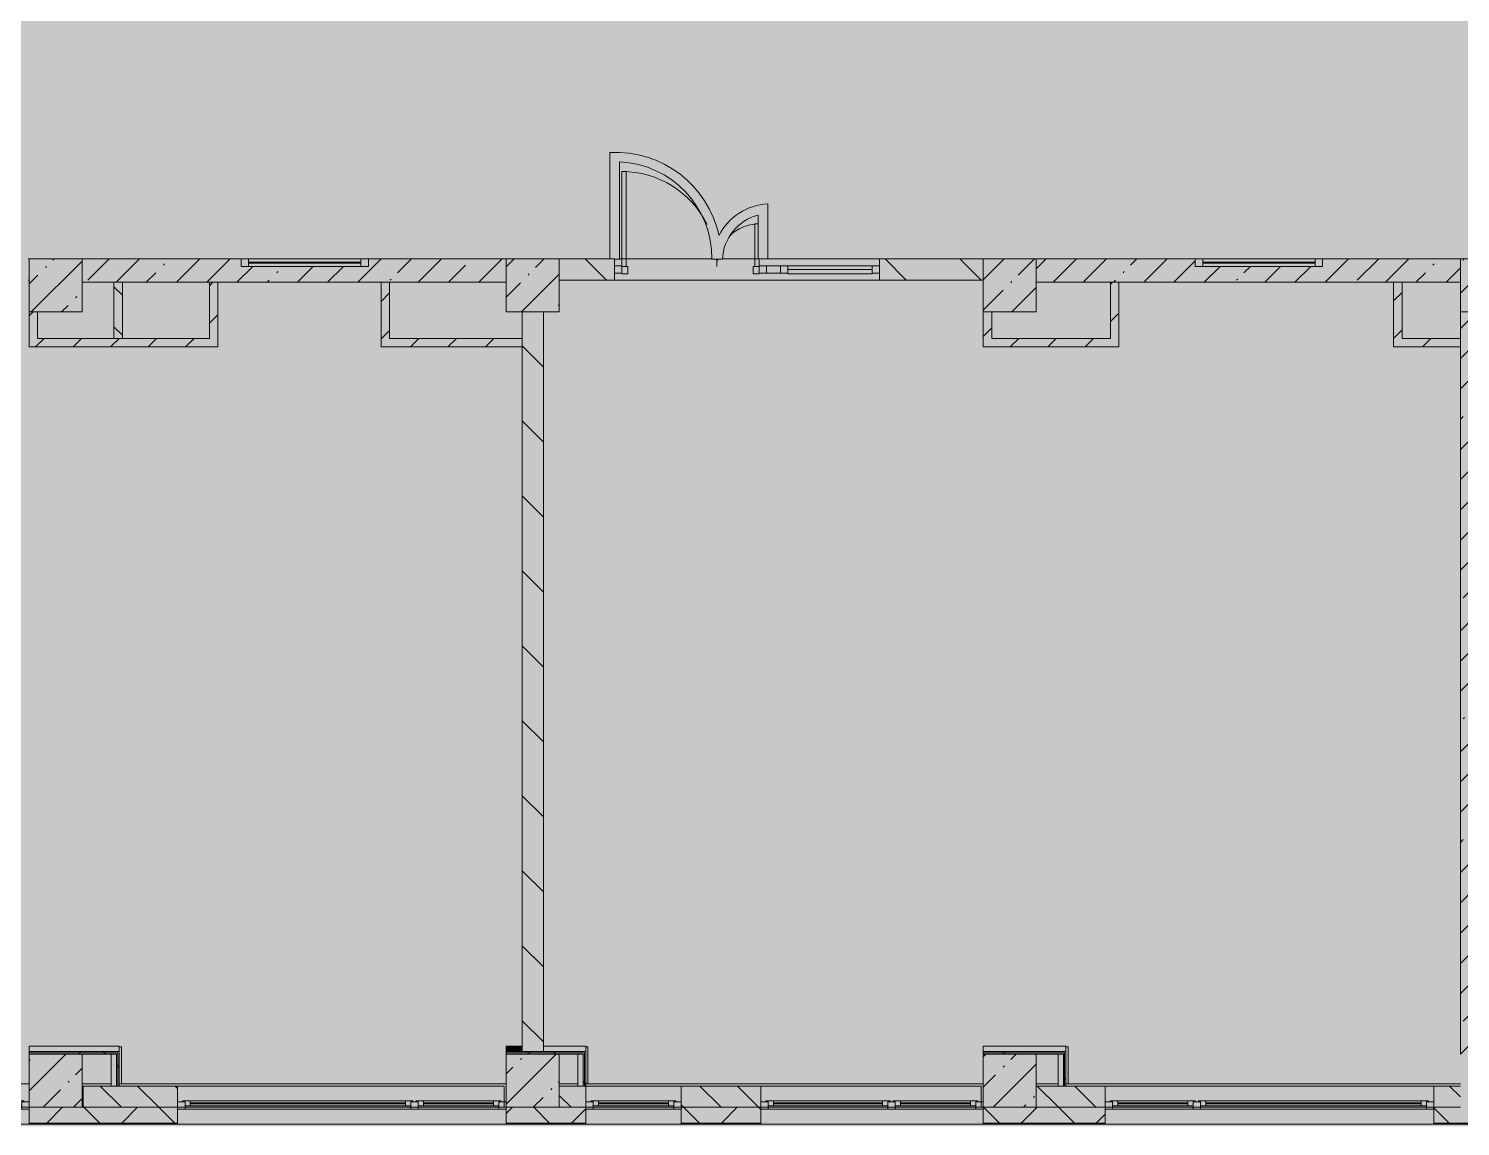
# Model space of a CAD drawing. Header units: millimetres. Extents: x 35157 to 232994, y -8553 to 29000.
# Drawn here: x 157889 to 171394, y -280 to 10072 of the extents above; entities that cross this region are included whole.
import ezdxf

# ---------------------------------------------------------------- set-up
doc = ezdxf.new("R2010")
doc.units = ezdxf.units.MM
doc.layers.add('A-DETL-GENF-2', color=7, linetype='Continuous', lineweight=9, true_color=0xc0c0c0, transparency=0.4)
for name, color, linetype, lineweight, true_color in [('A-DETL-GENF-5', 7, 'Continuous', 5, 0xb7b7b7), ('A-DOOR-4', 7, 'Continuous', 5, 0xe2e2e2), ('A-DOOR-5', 7, 'Continuous', 5, 0xb7b7b7), ('A-FLOR-2', 7, 'Continuous', 5, 0xb7b7b7), ('A-GLAZ-3', 7, 'Continuous', 5, 0x737373), ('A-GLAZ-CURT-3', 7, 'Continuous', 5, 0x737373), ('A-GLAZ-CWMG-4', 7, 'Continuous', 5, 0x737373), ('A-WALL-10', 7, 'Continuous', 9, 0x737373), ('A-WALL-11', 7, 'Continuous', 5, 0x737373), ('I-WALL-21', 7, 'Continuous', 5, 0xe7e7e7), ('I-WALL-22', 7, 'Continuous', 9, 0xe7e7e7), ('I-WALL-24', 7, 'Continuous', 5, 0x737373), ('I-WALL-25', 7, 'Continuous', 5, 0x787878), ('S-COLS-2', 7, 'Continuous', 5, 0x737373)]:
    doc.layers.add(name, color=color, linetype=linetype, lineweight=lineweight, true_color=true_color)
for name, color, linetype, lineweight in [('A-WALL-9', 7, 'Continuous', 5), ('I-WALL-23', 7, 'Continuous', 5), ('S-COLS-1', 7, 'Continuous', 5)]:
    doc.layers.add(name, color=color, linetype=linetype, lineweight=lineweight)
pattern_1 = [(45, (105984, 0), (-176.7767, 176.7767), [])]
pattern_2 = [(45, (105984, 0), (-285.1231, 285.1231), []), (45, (106269.13, 0), (-285.1231, 285.1231), [504.031, -100.806, 16.764, -84.042])]
pattern_3 = [(135, (105984, 0), (-353.5534, -353.5534), [])]
pattern_4 = [(135, (105984, 0), (-176.7767, -176.7767), [])]
pattern_5 = [(45, (105984, 0), (-530.33, 530.33), []), (135, (105984, 0), (-530.33, -530.33), [])]

# ---------------------------------------------------------------- blocks, each defined once
blk = doc.blocks.new('BSC_Колонна _Прямоугольная - 500х500-V73-2_4_2_птичка')
at = {"layer": 'S-COLS-1'}
h = blk.add_hatch(dxfattribs=at)
h.set_pattern_fill('FP_74', color=256, style=0, pattern_type=2)
h.set_pattern_definition([(45, (-52160, -7650), (-285.123, 285.123), []), (45, (-51874.88, -7650), (-285.123, 285.123), [504.031, -100.806, 16.764, -84.042])])
h.paths.add_polyline_path([(-250, -250), (250, -250), (250, 250), (-250, 250)])
at = {"layer": 'S-COLS-2'}
for p, q in [((250, 250), (-250, 250)), ((-250, 250), (-250, -250)), ((250, -250), (250, 250)), ((-250, -250), (250, -250))]:
    blk.add_line(p, q, dxfattribs=at)
blk = doc.blocks.new('BSC_Колонна _Прямоугольная - 500х500-V74-2_4_2_птичка')
at = {"layer": 'S-COLS-1'}
h = blk.add_hatch(dxfattribs=at)
h.set_pattern_fill('FP_75', color=256, style=0, pattern_type=2)
h.set_pattern_definition([(45, (-61160, -7650), (-285.1231, 285.1231), []), (45, (-60874.88, -7650), (-285.123, 285.123), [504.031, -100.806, 16.764, -84.042])])
h.paths.add_polyline_path([(-250, -250), (250, -250), (250, 250), (-250, 250)])
at = {"layer": 'S-COLS-2'}
for p, q in [((250, 250), (-250, 250)), ((-250, 250), (-250, -250)), ((250, -250), (250, 250)), ((-250, -250), (250, -250))]:
    blk.add_line(p, q, dxfattribs=at)
blk = doc.blocks.new('BSC_Колонна _Прямоугольная - 500х500-V80-2_4_2_птичка')
at = {"layer": 'S-COLS-1'}
h = blk.add_hatch(dxfattribs=at)
h.set_pattern_fill('FP_81', color=256, style=0, pattern_type=2)
h.set_pattern_definition([(45, (-52160, -150), (-285.123, 285.123), []), (45, (-51874.88, -150), (-285.123, 285.123), [504.031, -100.806, 16.764, -84.042])])
h.paths.add_polyline_path([(-250, -250), (250, -250), (250, 250), (-250, 250)])
at = {"layer": 'S-COLS-2'}
for p, q in [((250, 250), (-250, 250)), ((-250, 250), (-250, -250)), ((250, -250), (250, 250)), ((-250, -250), (250, -250))]:
    blk.add_line(p, q, dxfattribs=at)
blk = doc.blocks.new('BSC_Колонна _Прямоугольная - 500х500-V81-2_4_2_птичка')
at = {"layer": 'S-COLS-1'}
h = blk.add_hatch(dxfattribs=at)
h.set_pattern_fill('FP_82', color=256, style=0, pattern_type=2)
h.set_pattern_definition([(45, (-61160, -150), (-285.123, 285.123), []), (45, (-60874.88, -150), (-285.123, 285.123), [504.031, -100.806, 16.764, -84.042])])
h.paths.add_polyline_path([(-159, -250), (250, -250), (250, 250), (-250, 250), (-250, -250)])
at = {"layer": 'S-COLS-2'}
for p, q in [((250, 250), (-250, 250)), ((-250, 250), (-250, -250)), ((250, -250), (250, 250)), ((-250, -250), (250, -250))]:
    blk.add_line(p, q, dxfattribs=at)
blk = doc.blocks.new('BSC_Колонна _Прямоугольная - 500х500-V85-2_4_2_птичка')
at = {"layer": 'S-COLS-1'}
h = blk.add_hatch(dxfattribs=at)
h.set_pattern_fill('FP_86', color=256, style=0, pattern_type=2)
h.set_pattern_definition([(45, (-65660, -7650), (-285.1231, 285.1231), []), (45, (-65374.88, -7650), (-285.1231, 285.1231), [504.031, -100.806, 16.764, -84.042])])
h.paths.add_polyline_path([(-22, -250), (250, -250), (250, 250), (-250, 250), (-250, -250)])
at = {"layer": 'S-COLS-2'}
for p, q in [((250, 250), (-250, 250)), ((-250, 250), (-250, -250)), ((250, -250), (250, 250)), ((-250, -250), (250, -250))]:
    blk.add_line(p, q, dxfattribs=at)
blk = doc.blocks.new('BSC_Колонна _Прямоугольная - 500х500-V103-2_4_2_птичка')
at = {"layer": 'S-COLS-1'}
h = blk.add_hatch(dxfattribs=at)
h.set_pattern_fill('FP_110', color=256, style=0, pattern_type=2)
h.set_pattern_definition([(45, (-56660, -150), (-285.123, 285.123), []), (45, (-56374.88, -150), (-285.123, 285.123), [504.031, -100.806, 16.764, -84.042])])
h.paths.add_polyline_path([(-250, -250), (250, -250), (250, 250), (-250, 250), (-250, 80)])
at = {"layer": 'S-COLS-2'}
for p, q in [((250, 250), (-250, 250)), ((-250, 250), (-250, -250)), ((250, -250), (250, 250)), ((-250, -250), (250, -250))]:
    blk.add_line(p, q, dxfattribs=at)
blk = doc.blocks.new('BSC_Колонна _Прямоугольная - 500х500-V104-2_4_2_птичка')
at = {"layer": 'S-COLS-1'}
h = blk.add_hatch(dxfattribs=at)
h.set_pattern_fill('FP_111', color=256, style=0, pattern_type=2)
h.set_pattern_definition([(45, (-56660, -7650), (-285.123, 285.123), []), (45, (-56374.88, -7650), (-285.123, 285.123), [504.031, -100.806, 16.764, -84.042])])
h.paths.add_polyline_path([(-250, -250), (250, -250), (250, 250), (-250, 250), (-250, 100)])
at = {"layer": 'S-COLS-2'}
for p, q in [((250, 250), (-250, 250)), ((-250, 250), (-250, -250)), ((250, -250), (250, 250)), ((-250, -250), (250, -250))]:
    blk.add_line(p, q, dxfattribs=at)
blk = doc.blocks.new('120_Окно_СКБ_2Ст - 120_Окно_СКБ_2Ст 3100х2500 _мал_створка слева_-22446080-2_4_2_птичка')
at = {"layer": 'A-GLAZ-3'}
for p, q in [((-1550, -127), (-1550, -57)), ((-1550, -57), (-1480, -57)), ((1550, -57), (-1550, -57)), ((-1480, -127), (-1550, -127)), ((-1550, -127), (-1500, -127)), ((-1480, -127), (-1500, -127)), ((-1500, -127), (-1500, -137)), ((-1480, -57), (-1480, -127)), ((650, -87), (-1480, -87)), ((-1480, -87), (-1480, -127)), ((-1430, -137), (-1430, -87)), ((-1430, -107), (600, -107)), ((600, -117), (-1430, -117)), ((600, -137), (600, -87)), ((650, -127), (650, -57)), ((650, -57), (720, -57)), ((650, -127), (650, -87)), ((720, -127), (650, -127)), ((670, -127), (650, -127)), ((670, -127), (700, -127)), ((670, -137), (670, -127)), ((720, -127), (700, -127)), ((700, -127), (700, -137)), ((720, -57), (720, -127)), ((1480, -87), (720, -87)), ((720, -87), (720, -127)), ((770, -137), (770, -87)), ((770, -107), (1430, -107)), ((1430, -117), (770, -117)), ((1430, -137), (1430, -87)), ((1480, -127), (1480, -57)), ((1480, -57), (1550, -57)), ((1480, -127), (1480, -87)), ((1550, -127), (1480, -127)), ((1500, -127), (1480, -127)), ((1500, -127), (1550, -127)), ((1500, -137), (1500, -127)), ((1550, -57), (1550, -127)), ((-1500, -137), (670, -137)), ((670, -137), (-1500, -137)), ((700, -137), (1500, -137)), ((1500, -137), (700, -137))]:
    blk.add_line(p, q, dxfattribs=at)
blk = doc.blocks.new('120_Окно_СКБ_1Ст - 120_Окно_СКБ_1Ст 900х2500_h_-20664874-2_4_2_птичка')
at = {"layer": 'A-GLAZ-3'}
for p, q in [((-450, -127), (-450, -57)), ((-450, -57), (-380, -57)), ((450, -57), (-450, -57)), ((-380, -127), (-450, -127)), ((-450, -127), (-400, -127)), ((-380, -127), (-400, -127)), ((-400, -127), (-400, -137)), ((-380, -57), (-380, -127)), ((380, -87), (-380, -87)), ((-380, -87), (-380, -127)), ((-330, -137), (-330, -87)), ((-330, -107), (330, -107)), ((330, -117), (-330, -117)), ((330, -137), (330, -87)), ((380, -127), (380, -57)), ((380, -57), (450, -57)), ((380, -127), (380, -87)), ((450, -127), (380, -127)), ((400, -127), (380, -127)), ((400, -127), (450, -127)), ((400, -137), (400, -127)), ((450, -57), (450, -127)), ((-400, -137), (400, -137)), ((400, -137), (-400, -137))]:
    blk.add_line(p, q, dxfattribs=at)
blk = doc.blocks.new('120_Окно_СКБ_2Ст - 120_Окно_СКБ_2Ст 2100х2500 _мал створка СЛЕВА_-22446485-2_4_2_птичка')
at = {"layer": 'A-GLAZ-3'}
for p, q in [((-1050, -127), (-1050, -57)), ((-1050, -57), (-980, -57)), ((1050, -57), (-1050, -57)), ((-980, -127), (-1050, -127)), ((-1050, -127), (-1000, -127)), ((-980, -127), (-1000, -127)), ((-1000, -127), (-1000, -137)), ((-980, -57), (-980, -127)), ((-220, -87), (-980, -87)), ((-980, -87), (-980, -127)), ((-930, -137), (-930, -87)), ((-930, -107), (-270, -107)), ((-270, -117), (-930, -117)), ((-270, -137), (-270, -87)), ((-220, -127), (-220, -57)), ((-220, -57), (-150, -57)), ((-220, -127), (-220, -87)), ((-150, -127), (-220, -127)), ((-200, -127), (-220, -127)), ((-200, -127), (-170, -127)), ((-200, -137), (-200, -127)), ((-150, -127), (-170, -127)), ((-170, -127), (-170, -137)), ((-150, -57), (-150, -127)), ((980, -87), (-150, -87)), ((-150, -87), (-150, -127)), ((-100, -137), (-100, -87)), ((-100, -107), (930, -107)), ((930, -117), (-100, -117)), ((930, -137), (930, -87)), ((980, -127), (980, -57)), ((980, -57), (1050, -57)), ((980, -127), (980, -87)), ((1050, -127), (980, -127)), ((1000, -127), (980, -127)), ((1000, -127), (1050, -127)), ((1000, -137), (1000, -127)), ((1050, -57), (1050, -127)), ((-1000, -137), (-200, -137)), ((-200, -137), (-1000, -137)), ((-170, -137), (1000, -137)), ((1000, -137), (-170, -137))]:
    blk.add_line(p, q, dxfattribs=at)
blk = doc.blocks.new('120_Окно_СКБ_2Ст - 120_Окно_СКБ_2Ст 3100х2500 _мал_ створка слева-2_-V112-2_4_2_птичка')
at = {"layer": 'A-GLAZ-3'}
for p, q in [((-1550, -127), (-1550, -57)), ((-1550, -57), (-1480, -57)), ((1550, -57), (-1550, -57)), ((-1480, -127), (-1550, -127)), ((-1550, -127), (-1500, -127)), ((-1480, -127), (-1500, -127)), ((-1500, -127), (-1500, -137)), ((-1480, -57), (-1480, -127)), ((-720, -87), (-1480, -87)), ((-1480, -87), (-1480, -127)), ((-1430, -137), (-1430, -87)), ((-1430, -107), (-770, -107)), ((-770, -117), (-1430, -117)), ((-770, -137), (-770, -87)), ((-720, -127), (-720, -57)), ((-720, -57), (-650, -57)), ((-720, -127), (-720, -87)), ((-650, -127), (-720, -127)), ((-700, -127), (-720, -127)), ((-700, -127), (-670, -127)), ((-700, -137), (-700, -127)), ((-650, -127), (-670, -127)), ((-670, -127), (-670, -137)), ((-650, -57), (-650, -127)), ((1480, -87), (-650, -87)), ((-650, -87), (-650, -127)), ((-600, -137), (-600, -87)), ((-600, -107), (1430, -107)), ((1430, -117), (-600, -117)), ((1430, -137), (1430, -87)), ((1480, -127), (1480, -57)), ((1480, -57), (1550, -57)), ((1480, -127), (1480, -87)), ((1550, -127), (1480, -127)), ((1500, -127), (1480, -127)), ((1500, -127), (1550, -127)), ((1500, -137), (1500, -127)), ((1550, -57), (1550, -127)), ((-1500, -137), (-700, -137)), ((-700, -137), (-1500, -137)), ((-670, -137), (1500, -137)), ((1500, -137), (-670, -137))]:
    blk.add_line(p, q, dxfattribs=at)
blk = doc.blocks.new('120_Окно_СКБ_2Ст - 120_Окно_СКБ_2Ст 3100х2500 _мал_ створка слева-2_-V113-2_4_2_птичка')
at = {"layer": 'A-GLAZ-3'}
for p, q in [((-1550, -127), (-1550, -57)), ((-1550, -57), (-1480, -57)), ((1550, -57), (-1550, -57)), ((-1480, -127), (-1550, -127)), ((-1550, -127), (-1503, -127)), ((-1480, -127), (-1500, -127)), ((-1500, -127), (-1500, -137)), ((-1480, -57), (-1480, -127)), ((-720, -87), (-1480, -87)), ((-1480, -87), (-1480, -127)), ((-1430, -137), (-1430, -87)), ((-1430, -107), (-770, -107)), ((-770, -117), (-1430, -117)), ((-770, -137), (-770, -87)), ((-720, -127), (-720, -57)), ((-720, -57), (-650, -57)), ((-720, -127), (-720, -87)), ((-650, -127), (-720, -127)), ((-700, -127), (-720, -127)), ((-700, -127), (-670, -127)), ((-700, -137), (-700, -127)), ((-650, -127), (-670, -127)), ((-670, -127), (-670, -137)), ((-650, -57), (-650, -127)), ((1480, -87), (-650, -87)), ((-650, -87), (-650, -127)), ((-600, -137), (-600, -87)), ((-600, -107), (1430, -107)), ((1430, -117), (-600, -117)), ((1430, -137), (1430, -87)), ((1480, -127), (1480, -57)), ((1480, -57), (1550, -57)), ((1480, -127), (1480, -87)), ((1550, -127), (1480, -127)), ((1500, -127), (1480, -127)), ((1500, -127), (1550, -127)), ((1500, -137), (1500, -127)), ((1550, -57), (1550, -127)), ((-1500, -137), (-700, -137)), ((-700, -137), (-1500, -137)), ((-670, -137), (1500, -137)), ((1500, -137), (-670, -137))]:
    blk.add_line(p, q, dxfattribs=at)
blk = doc.blocks.new('120_Окно_СКБ_1Ст - 120_Окно_СКБ_1Ст 400х1200 EI30-24228621-2_4_2_птичка')
at = {"layer": 'A-GLAZ-3'}
for p, q in [((-600, 40), (-600, 110)), ((-600, 110), (-530, 110)), ((600, 110), (-600, 110)), ((-530, 40), (-600, 40)), ((-600, 40), (600, 40)), ((-530, 110), (-530, 40)), ((530, 80), (-530, 80)), ((530, 70), (-530, 70)), ((530, 40), (530, 110)), ((530, 110), (600, 110)), ((600, 40), (530, 40)), ((600, 110), (600, 40))]:
    blk.add_line(p, q, dxfattribs=at)
blk = doc.blocks.new('Прямоугольный импост - 50 x 70 мм-V224-2_4_2_птичка')
at = {"layer": 'A-GLAZ-CWMG-4'}
for p, q in [((-70, 35), (0, 35)), ((-70, -35), (-70, 35)), ((0, 35), (0, -35)), ((0, -35), (-70, -35))]:
    blk.add_line(p, q, dxfattribs=at)
blk = doc.blocks.new('Дверь_Витражная_остекление_ - ДВН_ДАО_Главный вход_1200 в свету-V234-2_4_2_птичка')
at = {"layer": 'A-DOOR-4'}
for points in [[(-607, 30), (-607, 925), (-647, 925), (-647, 30)], [(647, 30), (647, 100), (639, 100), (639, 430), (607, 430), (607, 30), (639, 30)]]:
    blk.add_hatch(color=256, dxfattribs=at).paths.add_polyline_path(points)
at = {"layer": 'A-DETL-GENF-5'}
for p, q in [((-607, 925), (-647, 925)), ((-647, 925), (-647, 35)), ((-607, 30), (-607, 925)), ((639, 430), (607, 430)), ((607, 430), (607, 30)), ((-647, 30), (-607, 30)), ((-592, 30), (-647, 30)), ((-592, -40), (-592, 30)), ((592, -40), (592, 30)), ((592, 30), (647, 30)), ((607, 30), (647, 30)), ((647, 35), (647, 100)), ((-647, -40), (-592, -40)), ((647, -40), (592, -40))]:
    blk.add_line(p, q, dxfattribs=at)
at = {"layer": 'A-DOOR-5'}
for p, q in [((-647, 925), (-647, 35)), ((647, 100), (647, 35))]:
    blk.add_line(p, q, dxfattribs=at)
for centre, radius, start, end in [((-647, 30), 895, 26.2405, 90), ((647, 30), 400, 91.3229, 133.9937), ((-647, 30), 895, 360, 4.3606), ((647, 30), 400, 170.1518, 180)]:
    blk.add_arc(centre, radius, start, end, dxfattribs=at)
blk = doc.blocks.new('Системная панель - Стемалит - 40мм-V226-2_4_2_птичка')
at = {"layer": 'A-GLAZ-CURT-3'}
for p, q in [((65, 35), (-65, 35)), ((-65, 35), (-65, -35)), ((65, -35), (65, 35)), ((-65, -35), (65, -35))]:
    blk.add_line(p, q, dxfattribs=at)
blk = doc.blocks.new('Прямоугольный импост - 50 x 70 мм-V227-2_4_2_птичка')
at = {"layer": 'A-GLAZ-CWMG-4'}
for p, q in [((-35, 35), (35, 35)), ((-35, -35), (-35, 35)), ((35, 35), (35, -35)), ((35, -35), (-35, -35))]:
    blk.add_line(p, q, dxfattribs=at)
blk = doc.blocks.new('Прямоугольный импост - 50 x 70 мм-V228-2_4_2_птичка')
at = {"layer": 'A-GLAZ-CWMG-4'}
for p, q in [((0, 35), (-70, 35)), ((-70, 35), (-70, -35)), ((0, -35), (0, 35)), ((-70, -35), (0, -35))]:
    blk.add_line(p, q, dxfattribs=at)
blk = doc.blocks.new('Системная панель - Стекло - 40мм-V235-2_4_2_птичка')
at = {"layer": 'A-GLAZ-CURT-3'}
for p, q in [((397.5, 0), (-397.5, 0)), ((-397.5, 0), (-397.5, -40)), ((397.5, -40), (397.5, 0)), ((-397.5, -40), (397.5, -40))]:
    blk.add_line(p, q, dxfattribs=at)
blk = doc.blocks.new('Прямоугольный импост - 50 x 70 мм-V230-2_4_2_птичка')
at = {"layer": 'A-GLAZ-CWMG-4'}
for p, q in [((-35, 35), (35, 35)), ((-35, -35), (-35, 35)), ((35, 35), (35, -35)), ((35, -35), (-35, -35))]:
    blk.add_line(p, q, dxfattribs=at)
blk = doc.blocks.new('Прямоугольный импост - 50 x 70 мм-V231-2_4_2_птичка')
at = {"layer": 'A-GLAZ-CWMG-4'}
blk.add_line((41991, 7835), (41196, 7835), dxfattribs=at)

msp = doc.modelspace()

# ---------------------------------------------------------------- hatches: boundary and pattern name
at = {"layer": 'A-DETL-GENF-2'}
msp.add_hatch(color=256, dxfattribs=at).paths.add_polyline_path([(181824.9, -280), (181844, -280), (181844, 3300), (190844, 3300), (190844, 27350), (147894, 27350), (147894, 23778), (144744, 23778), (144744, -280), (180897.4, -280)])
at = {"layer": 'A-WALL-9'}
h = msp.add_hatch(dxfattribs=at)
h.set_pattern_fill('FP_99', color=256, style=0, pattern_type=2)
h.set_pattern_definition(pattern_4)
h.paths.add_polyline_path([(158404, -100), (159294, -100), (159294, 100), (158404, 100)])
h = msp.add_hatch(dxfattribs=at)
h.set_pattern_fill('FP_99', color=256, style=0, pattern_type=2)
h.set_pattern_definition(pattern_4)
h.paths.add_polyline_path([(162894, -100), (163144, -100), (163144, 100), (162894, 100)])
h.paths.add_polyline_path([(164202.1, -100), (164794, -100), (164794, 100), (164044, 100), (164044, -100)])
h = msp.add_hatch(dxfattribs=at)
h.set_pattern_fill('FP_99', color=256, style=0, pattern_type=2)
h.set_pattern_definition(pattern_4)
h.paths.add_polyline_path([(167912.1, -100), (168044, -100), (168044, 100), (167394, 100), (167394, -100)])
h.paths.add_polyline_path([(171394, -100), (171394, 100), (171144, 100), (171144, -100)])
h = msp.add_hatch(dxfattribs=at)
h.set_pattern_fill('FP_89', color=256, style=0, pattern_type=2)
h.set_pattern_definition([(45, (105984, 0), (-353.5534, 353.5534), []), (135, (105984, 0), (-353.5534, -353.5534), [])])
h.paths.add_polyline_path([(181684, -250), (181684, -100), (177544, -100), (177544, -250), (180897.4, -250)])
h.paths.add_polyline_path([(175332.3, -250), (176644, -250), (176644, -100), (173044, -100), (173044, -250), (173477.3, -250)])
h.paths.add_polyline_path([(164794, -250), (164794, -100), (164044, -100), (164044, -250), (164202.1, -250)])
h.paths.add_polyline_path([(167912.1, -250), (168044, -250), (168044, -100), (166894, -100), (166894, -250), (166984.6, -250)])
h.paths.add_polyline_path([(162894, -250), (163144, -250), (163144, -100), (162394, -100), (162394, -250), (162810.8, -250)])
h.paths.add_polyline_path([(171144, -250), (172144, -250), (172144, -100), (171144, -100)])
h.paths.add_polyline_path([(159294, -250), (159294, -100), (157894, -100), (157894, -250), (158636.9, -250)])
h.paths.add_polyline_path([(154794, -250), (154794, -100), (153394, -100), (153394, -250), (153999.3, -250)])
h.paths.add_polyline_path([(151216.8, -250), (151294, -250), (151294, -100), (150920.3, -100), (150920.3, -250)])
h.paths.add_polyline_path([(148644, -250), (150020.3, -250), (150020.3, -100), (148644, -100)])
h.paths.add_polyline_path([(145054.9, -250), (145544, -250), (145544, -100), (144744, -100), (144747.9, -250), (145024, -250)])
at = {"layer": 'I-WALL-21'}
for points in [[(162544, 425), (162544, 475), (162394, 475), (162394, 425)], [(158719, 100), (158719, 400), (158669, 400), (158669, 100)]]:
    msp.add_hatch(color=256, dxfattribs=at).paths.add_polyline_path(points)
at = {"layer": 'I-WALL-22'}
for points in [[(158744, 425), (158744, 475), (157894, 475), (157894, 425), (158636.9, 425)], [(163144, 425), (163144, 475), (162744, 475), (162744, 425), (163131.5, 425)], [(167674, 425), (167674, 475), (166894, 475), (166894, 425), (166984.6, 425)], [(163119, 100), (163119, 400), (163069, 400), (163069, 100)], [(167649, 100), (167649, 400), (167599, 400), (167599, 100)]]:
    msp.add_hatch(color=256, dxfattribs=at).paths.add_polyline_path(points)
at = {"layer": 'I-WALL-23'}
h = msp.add_hatch(dxfattribs=at)
h.set_pattern_fill('FP_97', color=256, style=0, pattern_type=2)
h.set_pattern_definition(pattern_2)
h.paths.add_polyline_path([(159674, 7680), (162394, 7680), (162394, 7900), (161094, 7900), (161094, 7830), (159894, 7830), (159894, 7900), (158394, 7900), (158394, 7680), (159594, 7680)])
h = msp.add_hatch(dxfattribs=at)
h.set_pattern_fill('FP_100', color=256, style=0, pattern_type=2)
h.set_pattern_definition(pattern_3)
h.paths.add_polyline_path([(166894, 7700), (166894, 7900), (165915, 7900), (165915, 7700), (166057.1, 7700)])
h.paths.add_polyline_path([(162894, 7700), (163415, 7700), (163415, 7900), (162894, 7900), (162894, 7750.3)])
h = msp.add_hatch(dxfattribs=at)
h.set_pattern_fill('FP_97', color=256, style=0, pattern_type=2)
h.set_pattern_definition(pattern_2)
h.paths.add_polyline_path([(170844, 7680), (171394, 7680), (171394, 7900), (170094, 7900), (170094, 7830), (168894, 7830), (168894, 7900), (167394, 7900), (167394, 7680), (170764, 7680)])
h = msp.add_hatch(dxfattribs=at)
h.set_pattern_fill('FP_101', color=256, style=0, pattern_type=2)
h.set_pattern_definition(pattern_1)
h.paths.add_polyline_path([(159674, 7070), (159674, 7680), (159594, 7680), (159594, 7070)])
h = msp.add_hatch(dxfattribs=at)
h.set_pattern_fill('FP_101', color=256, style=0, pattern_type=2)
h.set_pattern_definition(pattern_1)
h.paths.add_polyline_path([(161294, 7070), (161294, 7680), (161214, 7680), (161214, 7070)])
h = msp.add_hatch(dxfattribs=at)
h.set_pattern_fill('FP_101', color=256, style=0, pattern_type=2)
h.set_pattern_definition(pattern_1)
h.paths.add_polyline_path([(168174, 7150), (168174, 7680), (168094, 7680), (168094, 7150)])
h = msp.add_hatch(dxfattribs=at)
h.set_pattern_fill('FP_101', color=256, style=0, pattern_type=2)
h.set_pattern_definition(pattern_1)
h.paths.add_polyline_path([(170844, 7070), (170844, 7680), (170764, 7680), (170764, 7070)])
h = msp.add_hatch(dxfattribs=at)
h.set_pattern_fill('FP_101', color=256, style=0, pattern_type=2)
h.set_pattern_definition(pattern_1)
h.paths.add_polyline_path([(157974, 7150), (157974, 7400), (157894, 7400), (157894, 7150)])
h = msp.add_hatch(dxfattribs=at)
h.set_pattern_fill('FP_100', color=256, style=0, pattern_type=2)
h.set_pattern_definition(pattern_3)
h.paths.add_polyline_path([(162744, 425), (162744, 7400), (162544, 7400), (162544, 425)])
h = msp.add_hatch(dxfattribs=at)
h.set_pattern_fill('FP_101', color=256, style=0, pattern_type=2)
h.set_pattern_definition(pattern_1)
h.paths.add_polyline_path([(166974, 7150), (166974, 7400), (166894, 7400), (166894, 7150)])
h = msp.add_hatch(dxfattribs=at)
h.set_pattern_fill('FP_97', color=256, style=0, pattern_type=2)
h.set_pattern_definition(pattern_2)
h.paths.add_polyline_path([(171394, 400), (171614, 400), (171614, 7400), (171394, 7400), (171394, 808.9)])
h = msp.add_hatch(dxfattribs=at)
h.set_pattern_fill('FP_101', color=256, style=0, pattern_type=2)
h.set_pattern_definition(pattern_1)
h.paths.add_polyline_path([(159594, 7070), (159594, 7150), (157894, 7150), (157894, 7070), (158636.9, 7070)])
h = msp.add_hatch(dxfattribs=at)
h.set_pattern_fill('FP_101', color=256, style=0, pattern_type=2)
h.set_pattern_definition(pattern_1)
h.paths.add_polyline_path([(162242.5, 7070), (162242.5, 7150), (161294, 7150), (161294, 7070)])
h = msp.add_hatch(dxfattribs=at)
h.set_pattern_fill('FP_101', color=256, style=0, pattern_type=2)
h.set_pattern_definition(pattern_1)
h.paths.add_polyline_path([(162544, 7070), (162544, 7150), (162242.5, 7150), (162242.5, 7070), (162347, 7070)])
h = msp.add_hatch(dxfattribs=at)
h.set_pattern_fill('FP_101', color=256, style=0, pattern_type=2)
h.set_pattern_definition(pattern_1)
h.paths.add_polyline_path([(166894, 7070), (168174, 7070), (168174, 7150), (166894, 7150)])
h = msp.add_hatch(dxfattribs=at)
h.set_pattern_fill('FP_101', color=256, style=0, pattern_type=2)
h.set_pattern_definition(pattern_1)
h.paths.add_polyline_path([(171394, 7070), (171394, 7150), (170844, 7150), (170844, 7070)])
h = msp.add_hatch(dxfattribs=at)
h.set_pattern_fill('FP_188', color=256, style=0, pattern_type=2)
h.set_pattern_definition(pattern_5)
h.paths.add_polyline_path([(158731.5, 412.5), (158744, 412.5), (158744, 425), (157894, 425), (157894, 412.5), (158636.9, 412.5)])
h = msp.add_hatch(dxfattribs=at)
h.set_pattern_fill('FP_188', color=256, style=0, pattern_type=2)
h.set_pattern_definition(pattern_5)
h.paths.add_polyline_path([(158731.5, 400), (158731.5, 412.5), (157894, 412.5), (157894, 400), (158719, 400)])
h = msp.add_hatch(dxfattribs=at)
h.set_pattern_fill('FP_188', color=256, style=0, pattern_type=2)
h.set_pattern_definition(pattern_5)
h.paths.add_polyline_path([(158744, 100), (158744, 412.5), (158731.5, 412.5), (158731.5, 100)])
h = msp.add_hatch(dxfattribs=at)
h.set_pattern_fill('FP_188', color=256, style=0, pattern_type=2)
h.set_pattern_definition(pattern_5)
h.paths.add_polyline_path([(162744, 412.5), (162744, 425), (162394, 425), (162394, 412.5), (162544, 412.5)])
h = msp.add_hatch(dxfattribs=at)
h.set_pattern_fill('FP_188', color=256, style=0, pattern_type=2)
h.set_pattern_definition(pattern_5)
h.paths.add_polyline_path([(162744, 400), (162744, 412.5), (162394, 412.5), (162394, 400), (162544, 400)])
h = msp.add_hatch(dxfattribs=at)
h.set_pattern_fill('FP_188', color=256, style=0, pattern_type=2)
h.set_pattern_definition(pattern_5)
h.paths.add_polyline_path([(163131.5, 412.5), (163131.5, 425), (162544, 425), (162544, 412.5), (163119, 412.5)])
h = msp.add_hatch(dxfattribs=at)
h.set_pattern_fill('FP_188', color=256, style=0, pattern_type=2)
h.set_pattern_definition(pattern_5)
h.paths.add_polyline_path([(162810.8, 400), (163119, 400), (163119, 412.5), (162544, 412.5), (162544, 400), (162744, 400)])
h = msp.add_hatch(dxfattribs=at)
h.set_pattern_fill('FP_188', color=256, style=0, pattern_type=2)
h.set_pattern_definition(pattern_5)
h.paths.add_polyline_path([(163119, 100), (163131.5, 100), (163131.5, 412.5), (163119, 412.5), (163119, 230.5)])
h = msp.add_hatch(dxfattribs=at)
h.set_pattern_fill('FP_188', color=256, style=0, pattern_type=2)
h.set_pattern_definition(pattern_5)
h.paths.add_polyline_path([(163131.5, 100), (163144, 100), (163144, 425), (163131.5, 425), (163131.5, 230.5)])
h = msp.add_hatch(dxfattribs=at)
h.set_pattern_fill('FP_188', color=256, style=0, pattern_type=2)
h.set_pattern_definition(pattern_5)
h.paths.add_polyline_path([(167661.5, 412.5), (167674, 412.5), (167674, 425), (166894, 425), (166894, 412.5), (166984.6, 412.5)])
h = msp.add_hatch(dxfattribs=at)
h.set_pattern_fill('FP_188', color=256, style=0, pattern_type=2)
h.set_pattern_definition(pattern_5)
h.paths.add_polyline_path([(167661.5, 400), (167661.5, 412.5), (166894, 412.5), (166894, 400), (167649, 400)])
h = msp.add_hatch(dxfattribs=at)
h.set_pattern_fill('FP_188', color=256, style=0, pattern_type=2)
h.set_pattern_definition(pattern_5)
h.paths.add_polyline_path([(167661.5, 100), (167674, 100), (167674, 412.5), (167661.5, 412.5), (167661.5, 230.5)])
h = msp.add_hatch(dxfattribs=at)
h.set_pattern_fill('FP_188', color=256, style=0, pattern_type=2)
h.set_pattern_definition(pattern_5)
h.paths.add_polyline_path([(158731.5, 100), (158731.5, 400), (158719, 400), (158719, 100)])
h = msp.add_hatch(dxfattribs=at)
h.set_pattern_fill('FP_188', color=256, style=0, pattern_type=2)
h.set_pattern_definition(pattern_5)
h.paths.add_polyline_path([(167661.5, 100), (167661.5, 400), (167649, 400), (167649, 100)])
at = {"layer": 'I-WALL-25'}
h = msp.add_hatch(dxfattribs=at)
h.set_pattern_fill('FP_105', color=256, style=0, pattern_type=2)
h.set_pattern_definition([(135, (105984, 0), (-377.171, -377.171), [533.4, -88.9, 17.78, -88.9]), (135, (105984, 376.94), (-377.171, -377.171), []), (50, (105984, 0), (637.6445, -55.7866), [66.675, -733.425]), (355, (105984, 0), (-123.3494, 668.699), [53.34, -586.74]), (100.451, (106037.14, -4.65), (514.299, 612.908), [56.665, -623.315]), (46.184, (105984, 177.8), (948.776, -147.15), [100.012, -1100.137]), (96.636, (106063.1, 165.5), (830.909, 865.997), [84.998, -934.973]), (351.184, (105984, 177.8), (830.918, 865.988), [80.01, -880.11]), (21, (106072.9, 133.35), (530.6506, -357.9283), [66.675, -733.425]), (326, (106072.9, 133.35), (216.308, 644.6585), [53.34, -586.74]), (71.451, (106117.1, 103.5), (746.9596, 286.724), [56.665, -623.315]), (37.5, (105984, 0), (10.8105, 295.9426), [16.764, -562.864, 16.764, -578.866, -588.962]), (37.5, (105984, 0), (10.8105, 295.9426), [-1175.258, 16.764, -572.198]), (7.5, (105984, 0), (233.8692, 350.6318), [16.764, -322.834, 16.764, -549.529, -224.472]), (7.5, (105984, 0), (233.8692, 350.6318), [-905.891, 16.764, -207.708]), (327.5, (105785.76, 0), (474.5678, -20.0513), [16.764, -205.486, 16.764, -676.656, -920.115]), (327.5, (105785.76, 0), (474.5678, -20.0513), [-915.67, 16.764, -903.351]), (317.5, (105696.86, 0), (518.4522, 88.9934), [16.764, -272.161, 16.764, -443.738, -653.415]), (317.5, (105696.86, 0), (518.4522, 88.9934), [-749.427, 16.764, -636.651])])
h.paths.add_polyline_path([(158774, 7150), (158774, 7680), (158694, 7680), (158694, 7150)])

# ---------------------------------------------------------------- linework, layer by layer
at = {"layer": 'A-FLOR-2'}
for p, q in [((163372.1, 8904.6), (163372.1, 7900)), ((163462.1, 7897), (163462.1, 8815.2)), ((164861, 7900), (164861, 8418.4)), ((164771, 8314.2), (164771, 7900)), ((157884, 7900), (157894, 7900)), ((163415, 7897), (163462.1, 7897)), ((163462.1, 7900), (164334.4, 7900)), ((164334.6, 7897), (164432.5, 7897)), ((164432.9, 7900), (165915, 7900)), ((165915, 7900), (164861, 7900)), ((157894, 7700), (157884, 7700)), ((158744, 470), (158764, 470)), ((158764, 470), (158764, 120)), ((163144, 470), (163164, 470)), ((163164, 470), (163164, 120)), ((167674, 470), (167694, 470)), ((167694, 470), (167694, 120))]:
    msp.add_line(p, q, dxfattribs=at)
for centre, radius, start, end in [((163424.6, 7906), 1000, 12.44956, 93.01125), ((163424.6, 7906), 910, 359.43333, 87.64026), ((164886, 7875), 544, 92.63401, 153.04618), ((164886, 7875), 454, 104.67311, 177.22246)]:
    msp.add_arc(centre, radius, start, end, dxfattribs=at)
at = {"layer": 'A-WALL-10'}
for p, q in [((159674, 7680), (159594, 7680)), ((161294, 7680), (161214, 7680)), ((168174, 7680), (168094, 7680)), ((170844, 7680), (170764, 7680)), ((158694, 7150), (158774, 7150)), ((162544, 7070), (162544, 7150)), ((171394, 7070), (171394, 7150)), ((158744, 425), (157894, 425)), ((158731.5, 412.5), (157894, 412.5)), ((158731.5, 100), (158731.5, 412.5)), ((163144, 425), (162394, 425)), ((163131.5, 412.5), (162394, 412.5)), ((162544, 425), (162544, 475)), ((162744, 475), (162744, 425)), ((163131.5, 412.5), (163131.5, 100)), ((167674, 425), (166894, 425)), ((167661.5, 412.5), (166894, 412.5)), ((167661.5, 412.5), (167661.5, 100)), ((158719, 400), (158669, 400)), ((158719, 100), (158719, 400)), ((163069, 400), (163119, 400)), ((163119, 400), (163119, 100)), ((167649, 400), (167599, 400)), ((167649, 400), (167649, 100)), ((158404, -100), (159294, -100)), ((162894, -100), (163144, -100)), ((164044, -100), (164794, -100)), ((167394, -100), (168044, -100)), ((171144, -100), (171394, -100)), ((157894, -250), (159294, -250)), ((157894, -253), (159294, -253)), ((162394, -250), (163144, -250)), ((162394, -253), (163144, -253)), ((164044, -250), (164794, -250)), ((164044, -253), (164794, -253)), ((166894, -250), (168044, -250)), ((166894, -253), (168044, -253)), ((171144, -250), (172144, -250)), ((171144, -253), (172144, -253))]:
    msp.add_line(p, q, dxfattribs=at)
at = {"layer": 'A-WALL-11'}
for p, q in [((158404, 100), (158404, -100)), ((158404, 100), (162374, 100)), ((159294, -258), (159294, 100)), ((162374, -100), (162374, 100)), ((162894, 100), (166874, 100)), ((163144, -258), (163144, 100)), ((164044, 100), (164044, -258)), ((164794, -258), (164794, 100)), ((166874, -100), (166874, 100)), ((167394, 100), (171394, 100)), ((168044, -258), (168044, 100)), ((171144, 100), (171144, -258)), ((157894, -100), (157894, -258)), ((158394, -100), (158404, -100)), ((162394, -100), (162394, -258)), ((166894, -100), (166894, -258)), ((168044, -100), (171394, -100)), ((164044, -258), (144746.9, -258)), ((172144, -258), (164044, -258))]:
    msp.add_line(p, q, dxfattribs=at)
at = {"layer": 'I-WALL-24'}
for p, q in [((159894, 7900), (158394, 7900)), ((162394, 7900), (161094, 7900)), ((163415, 7900), (162894, 7900)), ((163415, 7700), (163415, 7900)), ((163462.1, 7900), (164334.4, 7900)), ((164432.9, 7900), (164771, 7900)), ((165915, 7900), (165915, 7700)), ((165915, 7900), (166894, 7900)), ((168894, 7900), (167394, 7900)), ((171394, 7900), (170094, 7900)), ((166894, 7700), (162894, 7700)), ((158394, 7680), (159594, 7680)), ((158694, 7680), (158694, 7150)), ((158774, 7150), (158774, 7680)), ((159594, 7680), (159594, 7150)), ((159674, 7070), (159674, 7680)), ((159674, 7680), (161214, 7680)), ((161214, 7680), (161214, 7070)), ((161294, 7150), (161294, 7680)), ((161294, 7680), (162394, 7680)), ((167394, 7680), (168094, 7680)), ((168094, 7680), (168094, 7150)), ((168174, 7070), (168174, 7680)), ((168174, 7680), (170764, 7680)), ((170764, 7680), (170764, 7070)), ((170844, 7150), (170844, 7680)), ((170844, 7680), (171394, 7680)), ((157894, 7400), (157894, 7070)), ((157974, 7150), (157974, 7400)), ((162544, 7400), (162544, 7150)), ((162744, 475), (162744, 7400)), ((166894, 7400), (166894, 7070)), ((166974, 7150), (166974, 7400)), ((171394, 7400), (171394, 7150)), ((157894, 7070), (159674, 7070)), ((158694, 7150), (157974, 7150)), ((159594, 7150), (158774, 7150)), ((161214, 7070), (162544, 7070)), ((162544, 7150), (161294, 7150)), ((162544, 7070), (162544, 475)), ((166894, 7070), (168174, 7070)), ((168094, 7150), (166974, 7150)), ((170764, 7070), (171394, 7070)), ((171394, 7150), (170844, 7150)), ((171394, 7070), (171394, 400)), ((158744, 475), (157894, 475)), ((157894, 475), (157894, 400)), ((158744, 100), (158744, 475)), ((162544, 475), (162394, 475)), ((162394, 475), (162394, 400)), ((163144, 475), (162744, 475)), ((163144, 100), (163144, 475)), ((167674, 475), (166894, 475)), ((166894, 475), (166894, 400)), ((167674, 100), (167674, 475)), ((158394, 400), (158669, 400)), ((158669, 400), (158669, 100)), ((162894, 400), (163069, 400)), ((163069, 400), (163069, 100)), ((167394, 400), (167599, 400)), ((167599, 400), (167599, 100)), ((154108.1, 120), (157894, 120)), ((158394, 120), (158669, 120)), ((158743.2, 120), (162394, 120)), ((162894, 120), (163069, 120)), ((163143.2, 120), (166894, 120)), ((167394, 120), (167599, 120)), ((167673.2, 120), (171394, 120)), ((157894, -100), (154794, -100)), ((162394, -100), (159294, -100)), ((164044, -100), (163144, -100)), ((166894, -100), (164794, -100))]:
    msp.add_line(p, q, dxfattribs=at)

# ---------------------------------------------------------------- block references
at = {"layer": 'A-DOOR-5'}
msp.add_blockref('Дверь_Витражная_остекление_ - ДВН_ДАО_Главный вход_1200 в свету-V234-2_4_2_птичка', (164132.5, 7800), dxfattribs=at)
at = {"layer": 'A-GLAZ-3'}
for p in [(160494, 7790), (169494, 7790)]:
    msp.add_blockref('120_Окно_СКБ_1Ст - 120_Окно_СКБ_1Ст 400х1200 EI30-24228621-2_4_2_птичка', p, dxfattribs=at)
at = {"layer": 'A-GLAZ-3', "rotation": 180}
for name, p in [('120_Окно_СКБ_2Ст - 120_Окно_СКБ_2Ст 3100х2500 _мал_ створка слева-2_-V112-2_4_2_птичка', (156344, -175)), ('120_Окно_СКБ_2Ст - 120_Окно_СКБ_2Ст 3100х2500 _мал_ створка слева-2_-V113-2_4_2_птичка', (160844, -175)), ('120_Окно_СКБ_1Ст - 120_Окно_СКБ_1Ст 900х2500_h_-20664874-2_4_2_птичка', (163594, -175)), ('120_Окно_СКБ_2Ст - 120_Окно_СКБ_2Ст 2100х2500 _мал створка СЛЕВА_-22446485-2_4_2_птичка', (165844, -175)), ('120_Окно_СКБ_2Ст - 120_Окно_СКБ_2Ст 3100х2500 _мал_створка слева_-22446080-2_4_2_птичка', (169594, -175))]:
    msp.add_blockref(name, p, dxfattribs=at)
at = {"layer": 'A-GLAZ-CURT-3'}
for name, p in [('Системная панель - Стемалит - 40мм-V226-2_4_2_птичка', (164915, 7800)), ('Системная панель - Стекло - 40мм-V235-2_4_2_птичка', (165447.5, 7800))]:
    msp.add_blockref(name, p, dxfattribs=at)
at = {"layer": 'A-GLAZ-CWMG-4', "rotation": 180}
msp.add_blockref('Прямоугольный импост - 50 x 70 мм-V228-2_4_2_птичка', (163415, 7800), dxfattribs=at)
at = {"layer": 'A-GLAZ-CWMG-4', "extrusion": (0, 0, -1), "rotation": 180}
for name, p in [('Прямоугольный импост - 50 x 70 мм-V227-2_4_2_птичка', (-164815, 7800)), ('Прямоугольный импост - 50 x 70 мм-V230-2_4_2_птичка', (-165015, 7800)), ('Прямоугольный импост - 50 x 70 мм-V224-2_4_2_птичка', (-165915, 7800))]:
    msp.add_blockref(name, p, dxfattribs=at)
at = {"layer": 'A-GLAZ-CWMG-4'}
msp.add_blockref('Прямоугольный импост - 50 x 70 мм-V231-2_4_2_птичка', (123854, 0), dxfattribs=at)
at = {"layer": 'S-COLS-2'}
for name, p in [('BSC_Колонна _Прямоугольная - 500х500-V73-2_4_2_птичка', (158144, 7650)), ('BSC_Колонна _Прямоугольная - 500х500-V104-2_4_2_птичка', (162644, 7650)), ('BSC_Колонна _Прямоугольная - 500х500-V74-2_4_2_птичка', (167144, 7650)), ('BSC_Колонна _Прямоугольная - 500х500-V85-2_4_2_птичка', (171644, 7650)), ('BSC_Колонна _Прямоугольная - 500х500-V80-2_4_2_птичка', (158144, 150)), ('BSC_Колонна _Прямоугольная - 500х500-V103-2_4_2_птичка', (162644, 150)), ('BSC_Колонна _Прямоугольная - 500х500-V81-2_4_2_птичка', (167144, 150))]:
    msp.add_blockref(name, p, dxfattribs=at)

doc.saveas('drawing.dxf')
